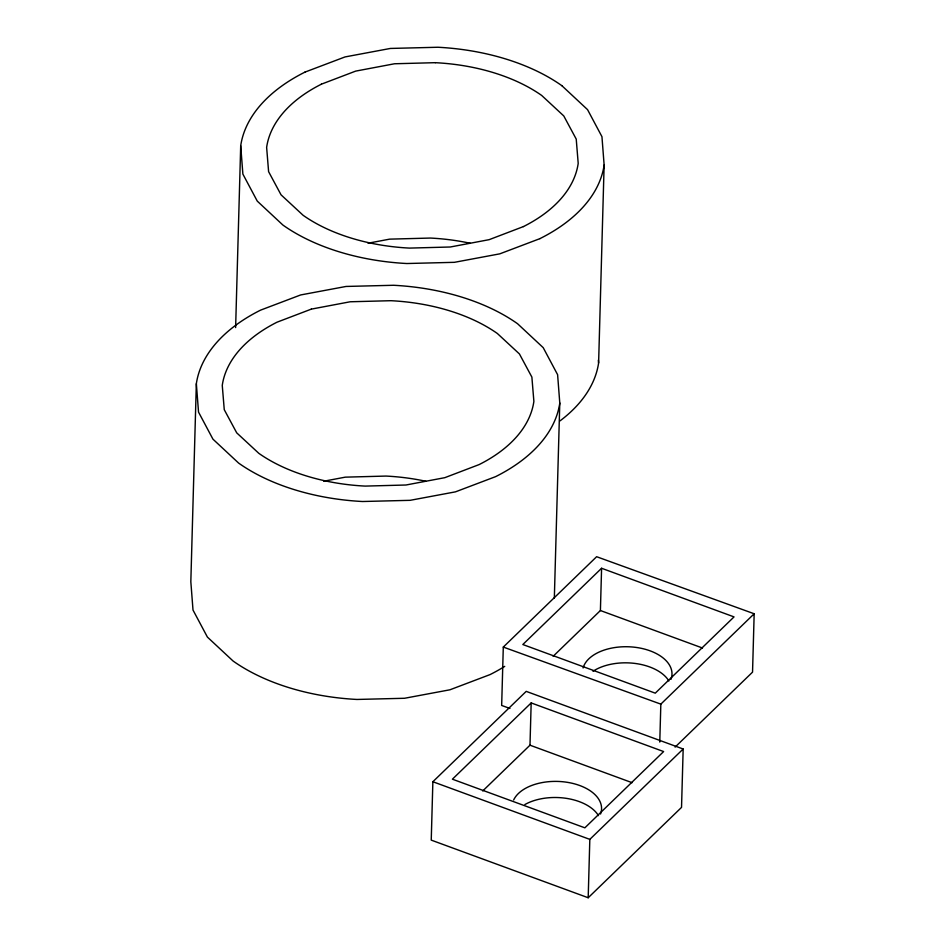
<?xml version="1.0" encoding="UTF-8"?>
<svg xmlns="http://www.w3.org/2000/svg" width="945" height="945" viewBox="0 0 945 945"><rect width="100%" height="100%" fill="white"/><g stroke="black" fill="none" stroke-linecap="round" stroke-linejoin="round"><path stroke-width="1.42" d="M554.337 598.02L559.783 403.007L557.609 374.692L543.21 347.654L517.553 323.722A175.9 103.135 1.6 0 0 393.616 285.272L346.059 286.453L300.675 294.946L260.572 310.137A191.989 112.585 1.6 0 0 196.336 383.788L190.831 581.73L193.004 610.045L207.404 637.084L233.061 661.004A175.9 103.135 1.6 0 0 356.997 699.454L404.555 698.272L449.938 689.791L490.042 674.6A191.989 112.585 1.6 0 0 504.724 666.379M235.624 327.584L240.703 145.778A191.989 112.585 1.6 0 1 304.928 72.139M432.869 781.739L431.239 840.117L588.192 897.75L681.534 807.384L683.164 749.007L526.211 691.374L432.869 781.739L589.822 839.373L683.164 749.007M675.108 747.105L752.539 672.143L754.169 613.766L596.626 556.711L503.295 647.077L501.665 705.454L509.957 708.455M482.73 790.953L529.991 745.192L531.173 702.926L663.626 751.558L584.861 827.82L452.407 779.188L531.173 702.926M559.936 420.938A191.989 112.585 1.6 0 0 598.61 362.939L604.127 164.997L601.953 136.682L587.554 109.644L561.897 85.723M588.192 897.75L589.822 839.373M553.156 656.291L600.406 610.529L601.587 568.264L734.041 616.896L655.275 693.157L522.821 644.525L601.587 568.264M659.775 742.085L660.839 704.131L754.169 613.766M321.359 84.188L355.674 71.111L394.537 63.764L435.291 62.677M523.459 226.576L489.156 239.664L450.292 246.999L409.528 248.098A150.775 88.405 1.6 0 1 303.132 215.306L281.055 194.835L268.604 171.671L266.632 147.408A164.56 96.496 1.6 0 1 321.371 84.2M304.916 72.127L345.019 56.936L390.391 48.443L437.96 47.25A175.9 103.135 1.6 0 1 561.909 85.712M539.914 238.648L499.81 253.839L454.427 262.32L406.87 263.525A175.9 103.135 1.6 0 1 282.921 225.064L257.276 201.131L242.877 174.093L240.703 145.778M368.054 243.219L389.635 239.144L430.4 238.057A150.775 88.405 1.6 0 1 470.279 243.278M323.71 481.229L345.291 477.154L386.056 476.067A150.775 88.405 1.6 0 1 425.935 481.288M503.295 647.077L660.839 704.131M600.406 610.529L702.501 648.022M529.991 745.192L632.087 782.684M598.374 360.104L598.598 362.939M196.359 383.788L198.533 412.103L212.932 439.141L238.589 463.062A175.9 103.135 1.6 0 0 362.526 501.511L410.095 500.33L455.466 491.849L495.57 476.658A191.989 112.585 1.6 0 0 559.806 403.007M604.15 164.997A191.989 112.585 1.6 0 1 539.902 238.636M435.291 62.689A150.775 88.405 1.6 0 1 541.698 95.457L563.775 115.94L576.226 139.092L578.198 163.355A164.56 96.496 1.6 0 1 523.447 226.576M524.865 804.549A44.746 26.236 1.6 0 1 598.48 815.641M513.667 799.966A44.746 26.236 1.6 0 1 567.437 782.342A44.746 26.236 1.6 0 1 600.559 813.999M583.089 667.973A44.746 26.236 1.6 0 1 635.572 647.349A44.746 26.236 1.6 0 1 670.974 679.337M592.999 671.269A44.746 26.236 1.6 0 1 668.895 680.967M311.33 309.121L277.015 322.198A164.56 96.496 1.6 0 0 222.264 385.418L224.26 409.681L236.711 432.845L258.8 453.316A150.775 88.405 1.6 0 0 365.195 486.096L405.948 485.009L444.811 477.674L479.127 464.586A164.56 96.496 1.6 0 0 533.878 401.377L531.881 377.102L519.431 353.95L497.342 333.479A150.775 88.405 1.6 0 0 390.946 300.699L350.193 301.774L311.33 309.121"/></g></svg>
